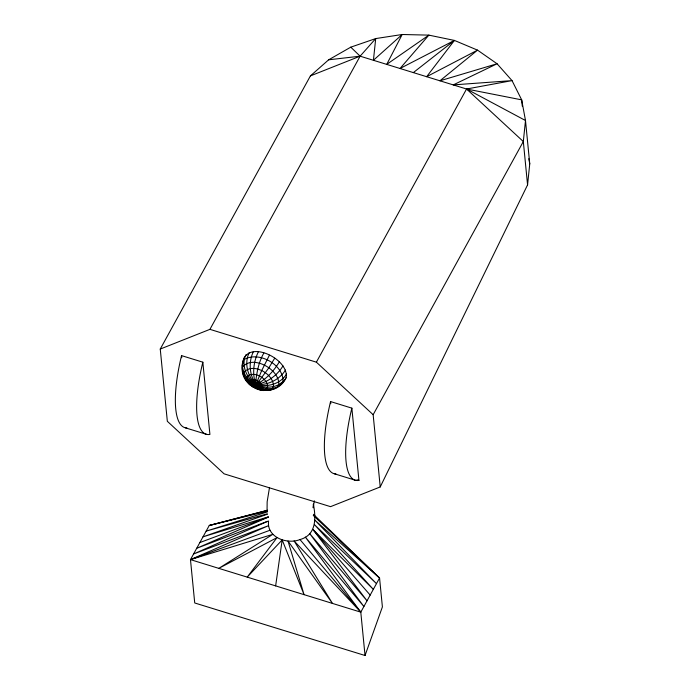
<?xml version="1.0" encoding="UTF-8"?>
<svg xmlns="http://www.w3.org/2000/svg" width="690" height="690" viewBox="0 0 690 690"><rect width="100%" height="100%" fill="white"/><g stroke="black" fill="none" stroke-linecap="round" stroke-linejoin="round"><path stroke-width="1.03" d="M242.294 365.51C239.163 390.592 275.94 400.416 286.221 377.508C289.067 357.782 243.734 337.056 242.294 365.51L243.311 362.724M268.582 520.924C266.323 537.225 287.057 544.789 299.995 539.563C316.65 534.966 316.029 517.828 313.372 504.045L313.208 507.797L314.312 500.802M243.199 371.962L243.104 373.713L244.709 376.404M244.174 359.111L244.355 357.351M527.565 184.894L529.748 163.866L525.495 120.517L521.675 99.86L512.032 80.618L497.076 63.765L477.54 50.137L454.417 40.425L428.87 35.13L402.192 34.5L375.714 38.58L350.787 47.162L328.647 59.806L310.422 75.891L160.253 349.054L167.334 421.288L224.095 473.832L330.545 506.658L380.224 486.95L527.565 184.894L523.322 141.545L525.495 120.517L466.561 89.01L360.111 56.183L328.647 59.806M275.638 585.888L282.184 539.925L247.21 577.125L277.001 537.639L218.79 568.362L272.8 534.353L190.475 559.625L194.727 602.974L365.036 655.5L382.398 606.907L379.56 578.013L313.424 514.309M269.419 488.037L267.151 501.777L267.047 511.488M246.14 354.522L242.638 362.112C241.345 369.668 243.147 377.283 248.297 382.985C261.51 387.797 278.113 382.191 285.488 370.03M249.228 352.573C242.526 366.14 250.349 383.321 263.097 390.109C272.628 391.929 281.693 385.589 286.221 377.508M253.411 351.633C247.227 364.096 250.203 380.846 260.596 390.04L270.006 390.005L272.188 388.634L277.173 387.15L278.717 384.701L283.072 381.587C283.59 364.493 258.923 351.072 244.364 359.378C241.974 373.031 252.945 385.417 265.184 389.643L267.625 387.254C268.194 378.267 252.911 369.823 246.692 377.171L247.055 380.915C259.319 388.66 278.544 387.168 286.574 373.997M258.405 351.771C252.609 363.302 251.85 377.999 257.862 389.436L263.511 390.575M263.873 352.978C257.672 363.785 256.163 376.3 255.084 388.341L259.647 389.721M269.428 355.169L261.579 370.832L255.904 384.503L253.782 386.314L252.445 386.831L251.988 386.029L253.851 387.099M160.253 349.054L209.941 329.346L360.111 56.183L375.714 38.58L373.419 60.289L402.192 34.5L386.719 64.386L428.87 35.13L400.028 68.491L454.417 40.425L426.636 76.702L477.54 50.137L439.944 80.799L497.076 63.765L453.252 84.904L512.032 80.618L466.561 89.01L316.382 362.172L373.152 414.707L380.224 486.95M373.152 414.707L523.322 141.545L466.561 89.01L521.675 99.86L522.295 106.208M313.269 515.421L379.56 578.013L360.792 612.151L365.036 655.5M274.706 358.196L268.746 367.977L258.655 381.536L255.904 384.503L252.583 385.365L250.134 385.003L248.711 383.442L251.169 385.382M279.338 361.853C273.697 371.229 265.892 379.759 255.904 384.503L250.712 382.226L246.511 378.931L243.596 374.86L243.846 372.376L242.466 367.235C252.557 354.134 280.183 369.668 278.717 384.701C266.297 390.859 249.59 385.029 243.846 372.376C252.644 361.983 274.258 373.92 273.447 386.633L272.188 388.634L266.728 388.668L261.174 387.263L255.904 384.503C267.142 382.881 277.164 375.498 283.012 365.89M413.336 72.597L454.417 40.425M282.883 381.311L284.435 380.337M267.608 521.355L193.571 553.992L268.445 525.702L190.475 559.625L360.792 612.151L305.316 537.07L363.889 606.519L309.707 533.611L367.037 600.8L312.863 529.411L373.325 589.364L314.571 524.771L376.464 583.645L314.7 520.001L379.56 578.013M268.324 517.138L196.719 548.274L267.582 521.304M310.422 75.891L360.111 56.183L350.787 47.162M199.859 542.556L268.272 517.034M269.885 530.282L190.475 559.625L209.251 525.487L267.539 510.22M267.401 514.214L203.007 536.837L268.246 516.905M267.591 511.842L206.146 531.119L267.228 513.843M267.289 510.428L209.251 525.487L267.435 511.178M269.143 389.6L270.877 389.643M209.941 329.346L316.382 362.172M186.938 427.998A84.499 24.849 -72.9 0 1 181.548 355.617L202.834 362.181A84.499 24.849 -72.9 0 0 209.915 434.424L202.834 362.181M335.97 473.961A84.499 24.849 -72.9 0 1 330.57 401.571L351.857 408.144A84.499 24.849 -72.9 0 0 358.938 480.387L356.911 479.757M185.351 427.809L206.646 434.372M334.383 473.771L355.669 480.335M312.863 529.411L370.176 595.082M299.995 539.563L360.792 612.151L294.087 540.917L332.477 603.422L288.015 541.038L304.057 594.659L282.184 539.925M245.674 378.948L246.114 380.587M528.79 158.7L529.748 163.866M351.857 408.144L358.938 480.387M330.57 401.571L330.777 403.702M181.548 355.617L181.755 357.739M250.806 381.311C250.505 385.96 258.422 390.333 261.639 386.529C261.933 381.88 254.023 377.508 250.806 381.311"/></g></svg>
